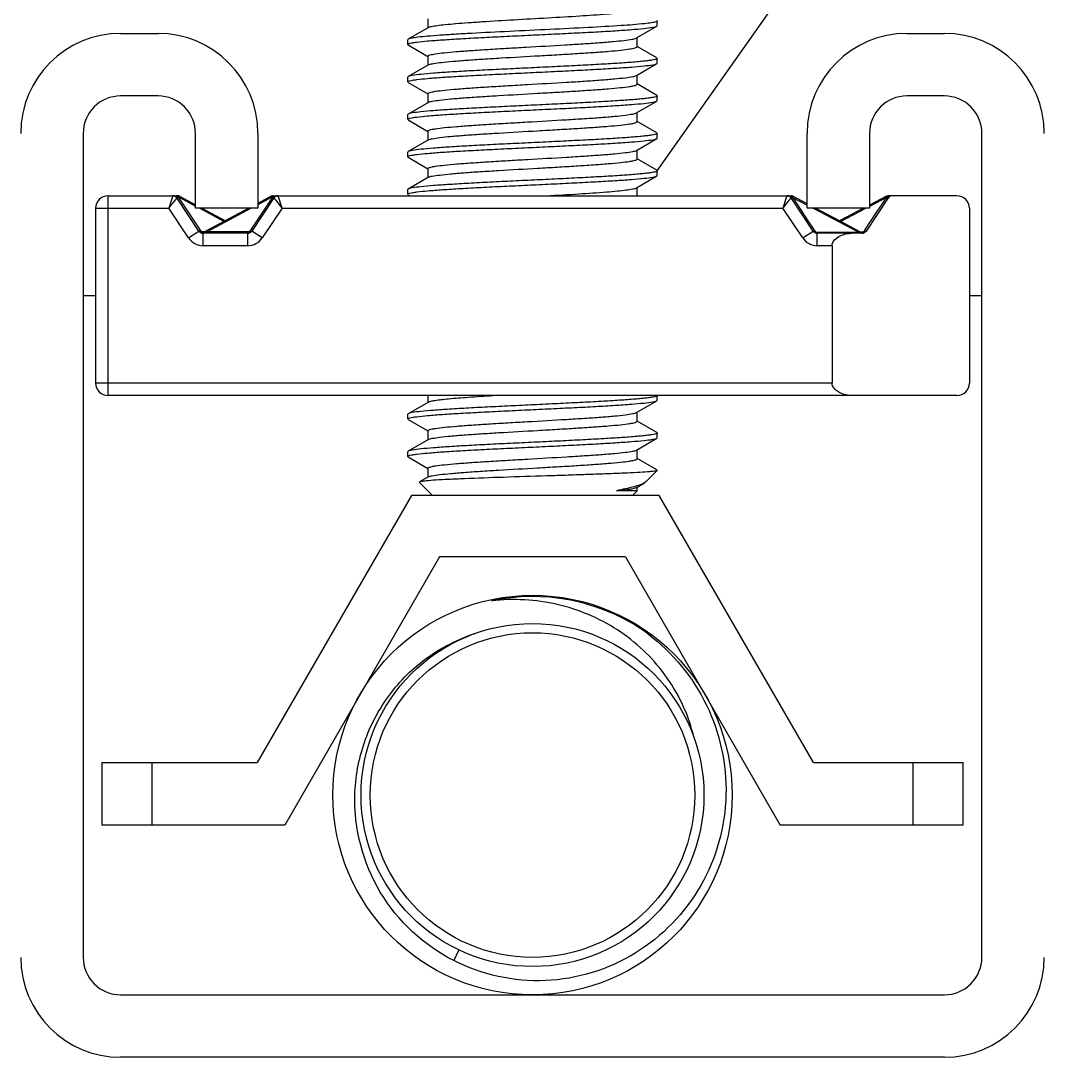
# Model space of a CAD drawing. Extents: x 1031190 to 1725648, y 733081 to 1571294.
# Drawn here: x 1164511.5 to 1164987.7, y 1251752.4 to 1252234.6 of the extents above; entities that cross this region are included whole.
import ezdxf

# ---------------------------------------------------------------- set-up
doc = ezdxf.new("R2010")
doc.units = 0
doc.header["$LTSCALE"] = 1000
doc.header["$MEASUREMENT"] = 0
doc.styles.get("Standard").update_dxf_attribs({"font": 'gbenor.shx', "bigfont": 'gbcbig.shx'})
doc.dimstyles.get("Standard").update_dxf_attribs({"dimtxt": 0.18, "dimasz": 0.18, "dimexe": 0.18, "dimexo": 0.0625, "dimgap": 0.09, "dimtad": 0, "dimtih": 1, "dimtoh": 1, "dimdec": 4, "dimzin": 0, "dimdsep": 46, "dimtxsty": 'Standard', "dimcen": 0.09, "dimadec": 0, "dimazin": 0, "dimtfac": 1, "dimtdec": 4, "dimtofl": 0, "dimtmove": 0, "dimatfit": 3, "dimfxl": 0, "dimtolj": 1, "dimtzin": 0, "dimarcsym": 0})

msp = doc.modelspace()

# ---------------------------------------------------------------- linework, layer by layer
at = {"linetype": 'Continuous'}
for p, q in [((1164700.93, 1252235.53), (1164700.93, 1252231.31)), ((1164807.48, 1252234.68), (1164807.68, 1252234.46)), ((1164807.68, 1252232.27), (1164807.68, 1252234.46)), ((1164807.68, 1252232.27), (1164807.68, 1252234.46)), ((1164701.17, 1252231.45), (1164691.72, 1252225.97)), ((1164798.04, 1252226.55), (1164807.49, 1252232.05)), ((1164807.49, 1252232.05), (1164807.68, 1252232.27)), ((1164557.94, 1252228.65), (1164575.36, 1252228.65)), ((1164691.72, 1252225.97), (1164691.52, 1252225.74)), ((1164691.52, 1252223.56), (1164691.52, 1252225.74)), ((1164797.91, 1252226.48), (1164798.04, 1252226.55)), ((1164798.27, 1252222.46), (1164798.27, 1252226.68)), ((1164923.84, 1252228.65), (1164941.27, 1252228.65)), ((1164691.72, 1252223.33), (1164691.52, 1252223.56)), ((1164691.72, 1252223.33), (1164700.93, 1252217.97)), ((1164807.48, 1252217.26), (1164798.27, 1252222.6)), ((1164700.93, 1252218.11), (1164700.93, 1252213.89)), ((1164807.48, 1252217.26), (1164807.68, 1252217.03)), ((1164807.68, 1252214.85), (1164807.68, 1252217.03)), ((1164807.68, 1252214.85), (1164807.68, 1252217.03)), ((1164807.68, 1252217.03), (1164807.68, 1252217)), ((1164701.17, 1252214.03), (1164691.72, 1252208.55)), ((1164701.17, 1252214.03), (1164701.41, 1252214.14)), ((1164798.04, 1252209.12), (1164807.49, 1252214.62)), ((1164807.49, 1252214.62), (1164807.68, 1252214.85)), ((1164691.72, 1252208.55), (1164691.52, 1252208.32)), ((1164691.52, 1252206.14), (1164691.52, 1252208.32)), ((1164691.52, 1252206.14), (1164691.52, 1252208.32)), ((1164691.72, 1252205.91), (1164691.52, 1252206.14)), ((1164691.72, 1252205.91), (1164700.93, 1252200.55)), ((1164798.27, 1252205.04), (1164798.27, 1252209.26)), ((1164700.93, 1252200.68), (1164700.93, 1252196.46)), ((1164807.48, 1252199.84), (1164798.27, 1252205.18)), ((1164575.36, 1252199.61), (1164557.94, 1252199.61)), ((1164701.17, 1252196.6), (1164691.72, 1252191.12)), ((1164798.04, 1252191.7), (1164807.49, 1252197.2)), ((1164807.48, 1252199.84), (1164807.68, 1252199.61)), ((1164807.49, 1252197.2), (1164807.68, 1252197.43)), ((1164807.68, 1252197.43), (1164807.68, 1252199.61)), ((1164807.68, 1252197.43), (1164807.68, 1252199.61)), ((1164807.68, 1252199.61), (1164807.68, 1252199.58)), ((1164941.27, 1252199.61), (1164923.84, 1252199.61)), ((1164691.72, 1252191.12), (1164691.52, 1252190.9)), ((1164691.52, 1252188.71), (1164691.52, 1252190.9)), ((1164691.52, 1252188.71), (1164691.52, 1252190.9)), ((1164798.27, 1252187.62), (1164798.27, 1252191.84)), ((1164691.72, 1252188.49), (1164691.52, 1252188.71)), ((1164691.72, 1252188.49), (1164700.93, 1252183.12)), ((1164807.48, 1252182.41), (1164798.27, 1252187.75)), ((1164540.51, 1252182.18), (1164540.51, 1251798.86)), ((1164592.79, 1252147.34), (1164592.79, 1252182.18)), ((1164621.83, 1252182.18), (1164621.83, 1252147.34)), ((1164700.93, 1252183.26), (1164700.93, 1252179.04)), ((1164807.48, 1252182.41), (1164807.68, 1252182.18)), ((1164807.68, 1252180), (1164807.68, 1252182.18)), ((1164807.68, 1252180), (1164807.68, 1252182.18)), ((1164807.68, 1252182.18), (1164807.68, 1252182.15)), ((1164877.38, 1252147.34), (1164877.38, 1252182.18)), ((1164906.42, 1252182.18), (1164906.42, 1252147.34)), ((1164958.69, 1251798.86), (1164958.69, 1252182.18)), ((1164701.17, 1252179.18), (1164691.72, 1252173.7)), ((1164798.04, 1252174.28), (1164807.49, 1252179.77)), ((1164807.49, 1252179.77), (1164807.68, 1252180)), ((1164691.72, 1252173.7), (1164691.52, 1252173.47)), ((1164691.52, 1252171.29), (1164691.52, 1252173.47)), ((1164691.52, 1252171.29), (1164691.52, 1252173.47)), ((1164798.27, 1252170.19), (1164798.27, 1252174.41)), ((1164691.72, 1252171.06), (1164691.52, 1252171.29)), ((1164691.72, 1252171.06), (1164700.93, 1252165.7)), ((1164807.48, 1252164.99), (1164798.27, 1252170.33)), ((1164700.93, 1252165.84), (1164700.93, 1252161.62)), ((1164798.04, 1252156.85), (1164807.49, 1252162.35)), ((1164807.48, 1252164.99), (1164807.68, 1252164.76)), ((1164807.49, 1252162.35), (1164807.68, 1252162.58)), ((1164807.68, 1252162.58), (1164807.68, 1252164.76)), ((1164807.68, 1252162.58), (1164807.68, 1252164.76)), ((1164807.68, 1252164.76), (1164807.68, 1252164.73)), ((1164701.17, 1252161.75), (1164691.72, 1252156.28)), ((1164552.13, 1252060.22), (1164552.13, 1252153.14)), ((1164552.13, 1252153.14), (1164582.25, 1252153.14)), ((1164582.25, 1252153.14), (1164580.38, 1252147.34)), ((1164582.28, 1252153.14), (1164584.55, 1252153.14)), ((1164583.02, 1252153.14), (1164582.37, 1252153.14)), ((1164584.14, 1252153.14), (1164584.02, 1252153.14)), ((1164584.72, 1252152.49), (1164595.29, 1252136.63)), ((1164584.72, 1252152.49), (1164585.13, 1252152.49)), ((1164585, 1252152.78), (1164585.11, 1252152.54)), ((1164585.13, 1252152.49), (1164585.37, 1252152.94)), ((1164585.13, 1252152.49), (1164592.79, 1252148.38)), ((1164585.37, 1252152.94), (1164592.79, 1252148.96)), ((1164618.16, 1252136.63), (1164628.73, 1252152.49)), ((1164628.08, 1252152.94), (1164621.83, 1252149.58)), ((1164628.32, 1252152.49), (1164621.83, 1252149)), ((1164628.08, 1252152.94), (1164628.32, 1252152.49)), ((1164628.32, 1252152.49), (1164628.73, 1252152.49)), ((1164628.45, 1252152.78), (1164628.34, 1252152.54)), ((1164628.9, 1252153.14), (1164631.17, 1252153.14)), ((1164631.16, 1252153.14), (1164630.55, 1252153.14)), ((1164631.2, 1252153.14), (1164869.86, 1252153.14)), ((1164633.07, 1252147.34), (1164631.2, 1252153.14)), ((1164691.72, 1252156.28), (1164691.52, 1252156.05)), ((1164691.52, 1252153.87), (1164691.52, 1252156.05)), ((1164691.52, 1252153.87), (1164691.52, 1252156.05)), ((1164691.72, 1252153.64), (1164691.52, 1252153.87)), ((1164691.72, 1252153.64), (1164692.57, 1252153.14)), ((1164797.83, 1252156.75), (1164798.04, 1252156.85)), ((1164798.27, 1252153.14), (1164798.27, 1252156.99)), ((1164868, 1252153.14), (1164866.14, 1252147.34)), ((1164869.78, 1252152.35), (1164869.7, 1252152.4)), ((1164869.86, 1252152.34), (1164869.78, 1252152.35)), ((1164870.21, 1252152.26), (1164870.55, 1252152.39)), ((1164870.41, 1252152.47), (1164870.69, 1252152.95)), ((1164870.43, 1252152.48), (1164870.49, 1252152.44)), ((1164870.49, 1252152.44), (1164870.55, 1252152.39)), ((1164870.55, 1252152.39), (1164877.38, 1252148.8)), ((1164877.38, 1252149.4), (1164870.68, 1252152.94)), ((1164914.31, 1252152.94), (1164906.42, 1252148.77)), ((1164914.37, 1252152.35), (1164906.42, 1252148.16)), ((1164914.37, 1252152.35), (1164914.55, 1252152.49)), ((1164914.72, 1252152.23), (1164914.37, 1252152.35)), ((1164914.67, 1252152.78), (1164914.57, 1252152.57)), ((1164916.78, 1252153.14), (1164915.12, 1252153.14)), ((1164916.35, 1252153.14), (1164915.16, 1252153.14)), ((1164915.33, 1252152.73), (1164915.96, 1252152.94)), ((1164947.07, 1252153.14), (1164916.95, 1252153.14)), ((1164594.42, 1252136.75), (1164584.18, 1252152.11)), ((1164629.27, 1252152.11), (1164619.03, 1252136.75)), ((1164880.17, 1252136.75), (1164869.94, 1252152.11)), ((1164870.83, 1252152.01), (1164877.73, 1252141.56)), ((1164915.02, 1252152.11), (1164904.78, 1252136.75)), ((1164907.23, 1252141.62), (1164914.13, 1252152.02)), ((1164546.32, 1252147.34), (1164546.32, 1252066.02)), ((1164546.32, 1252147.34), (1164580.38, 1252147.34)), ((1164589.59, 1252133.53), (1164580.38, 1252147.34)), ((1164621.83, 1252147.34), (1164592.79, 1252147.34)), ((1164594.74, 1252147.34), (1164606.18, 1252141.2)), ((1164595.82, 1252147.34), (1164606.72, 1252141.49)), ((1164617.63, 1252147.34), (1164596.73, 1252136.14)), ((1164618.71, 1252147.34), (1164598.26, 1252136.38)), ((1164633.07, 1252147.34), (1164623.86, 1252133.53)), ((1164633.07, 1252147.34), (1164866.14, 1252147.34)), ((1164875.34, 1252133.53), (1164866.14, 1252147.34)), ((1164906.42, 1252147.34), (1164877.38, 1252147.34)), ((1164880.18, 1252147.33), (1164901.13, 1252136.33)), ((1164892.48, 1252141.42), (1164881.29, 1252147.34)), ((1164903.69, 1252147.34), (1164892.48, 1252141.42)), ((1164904.79, 1252147.31), (1164893.04, 1252141.12)), ((1164952.88, 1252147.34), (1164952.88, 1252066.02)), ((1164877.73, 1252141.56), (1164880.68, 1252137.08)), ((1164902.48, 1252136.13), (1164892.48, 1252141.42)), ((1164904.24, 1252137.11), (1164907.23, 1252141.62)), ((1164589.59, 1252133.53), (1164594.42, 1252136.75)), ((1164597.17, 1252136.38), (1164595.77, 1252136.38)), ((1164596.35, 1252129.91), (1164596.35, 1252135.72)), ((1164617.1, 1252135.72), (1164596.35, 1252135.72)), ((1164597.27, 1252136.14), (1164597.08, 1252136.1)), ((1164597.71, 1252136.25), (1164597.27, 1252136.14)), ((1164598.26, 1252136.38), (1164597.71, 1252136.25)), ((1164617.68, 1252136.38), (1164598.26, 1252136.38)), ((1164617.1, 1252129.91), (1164617.1, 1252135.72)), ((1164623.86, 1252133.53), (1164619.03, 1252136.75)), ((1164875.34, 1252133.53), (1164880.17, 1252136.75)), ((1164880.68, 1252137.08), (1164881.05, 1252136.53)), ((1164881.53, 1252136.27), (1164901.13, 1252136.33)), ((1164882.11, 1252129.91), (1164882.11, 1252135.72)), ((1164902.85, 1252135.72), (1164882.11, 1252135.72)), ((1164901.13, 1252136.33), (1164901.67, 1252136.2)), ((1164901.67, 1252136.2), (1164901.83, 1252136.16)), ((1164901.83, 1252136.16), (1164902.13, 1252136.09)), ((1164902.09, 1252136.34), (1164903.42, 1252136.34)), ((1164902.3, 1252135.93), (1164902.13, 1252136.09)), ((1164903.26, 1252136), (1164903.42, 1252136.34)), ((1164903.9, 1252136.6), (1164904.11, 1252136.91)), ((1164904.29, 1252136.55), (1164903.9, 1252136.6)), ((1164904.11, 1252136.91), (1164904.24, 1252137.11)), ((1164617.1, 1252129.91), (1164596.35, 1252129.91)), ((1164888.99, 1252129.91), (1164882.11, 1252129.91)), ((1164888.99, 1252129.91), (1164888.99, 1252066.02)), ((1164540.51, 1252106.68), (1164546.32, 1252106.68)), ((1164952.88, 1252106.68), (1164958.69, 1252106.68)), ((1164888.99, 1252066.02), (1164546.32, 1252066.02)), ((1164947.07, 1252060.22), (1164552.13, 1252060.22)), ((1164701.17, 1252057.21), (1164691.72, 1252051.73)), ((1164700.93, 1252060.22), (1164700.93, 1252057.07)), ((1164798.04, 1252052.31), (1164807.49, 1252057.81)), ((1164807.49, 1252057.81), (1164807.68, 1252058.03)), ((1164807.68, 1252058.03), (1164807.68, 1252060.22)), ((1164807.68, 1252058.03), (1164807.68, 1252060.22)), ((1164691.72, 1252051.73), (1164691.52, 1252051.5)), ((1164691.52, 1252049.32), (1164691.52, 1252051.5)), ((1164691.52, 1252049.32), (1164691.52, 1252051.5)), ((1164798.27, 1252048.22), (1164798.27, 1252052.44)), ((1164691.72, 1252049.09), (1164691.52, 1252049.32)), ((1164691.72, 1252049.09), (1164700.93, 1252043.73)), ((1164807.48, 1252043.02), (1164798.27, 1252048.36)), ((1164700.93, 1252043.87), (1164700.93, 1252039.65)), ((1164807.68, 1252040.61), (1164807.68, 1252042.79)), ((1164807.68, 1252040.61), (1164807.68, 1252042.79)), ((1164807.68, 1252042.79), (1164807.68, 1252042.76)), ((1164701.17, 1252039.79), (1164691.72, 1252034.31)), ((1164798.04, 1252034.88), (1164807.49, 1252040.38)), ((1164807.49, 1252040.38), (1164807.68, 1252040.61)), ((1164691.72, 1252034.31), (1164691.52, 1252034.08)), ((1164691.52, 1252031.9), (1164691.52, 1252034.08)), ((1164691.52, 1252031.9), (1164691.52, 1252034.08)), ((1164691.72, 1252031.67), (1164691.52, 1252031.9)), ((1164798.27, 1252030.8), (1164798.27, 1252035.02)), ((1164691.72, 1252031.67), (1164700.93, 1252026.31)), ((1164807.48, 1252025.6), (1164798.27, 1252030.94)), ((1164700.93, 1252022.22), (1164697.1, 1252020)), ((1164700.93, 1252026.44), (1164700.93, 1252022.22)), ((1164701.17, 1252022.36), (1164700.93, 1252022.22)), ((1164802.49, 1252020.18), (1164807.68, 1252025.37)), ((1164807.48, 1252025.6), (1164807.68, 1252025.37)), ((1164807.68, 1252025.37), (1164807.64, 1252025.33)), ((1164697.1, 1252020), (1164697.04, 1252019.84)), ((1164703.14, 1252013.75), (1164697.04, 1252019.84)), ((1164798.04, 1252017.46), (1164798.27, 1252017.6)), ((1164798.27, 1252017.6), (1164801.67, 1252019.58)), ((1164798.27, 1252015.96), (1164798.27, 1252017.6)), ((1164802.49, 1252020.18), (1164801.67, 1252019.58)), ((1164693.3, 1252013.75), (1164621.54, 1251889.46)), ((1164808.59, 1252013.75), (1164693.3, 1252013.75)), ((1164798.27, 1252015.96), (1164788.65, 1252015.96)), ((1164796.07, 1252013.75), (1164798.27, 1252015.96)), ((1164880.34, 1251889.46), (1164808.59, 1252013.75)), ((1164706.34, 1251985.19), (1164634.31, 1251860.42)), ((1164792.86, 1251985.19), (1164706.34, 1251985.19)), ((1164792.86, 1251985.19), (1164864.9, 1251860.42)), ((1164803.24, 1251949.41), (1164803.42, 1251949.27)), ((1164803.42, 1251949.27), (1164803.53, 1251949.19)), ((1164804.61, 1251948.53), (1164804.75, 1251948.43)), ((1164549.23, 1251889.46), (1164549.23, 1251860.42)), ((1164549.23, 1251889.46), (1164621.54, 1251889.46)), ((1164572.46, 1251889.46), (1164572.46, 1251860.42)), ((1164880.34, 1251889.46), (1164949.98, 1251889.46)), ((1164926.75, 1251860.42), (1164926.75, 1251889.46)), ((1164949.98, 1251860.42), (1164949.98, 1251889.46)), ((1164634.31, 1251860.42), (1164549.23, 1251860.42)), ((1164949.98, 1251860.42), (1164864.9, 1251860.42)), ((1164715.33, 1251802.32), (1164712.96, 1251797.33)), ((1164557.94, 1251781.43), (1164642.3, 1251781.43)), ((1164642.3, 1251781.43), (1164941.27, 1251781.43)), ((1164659.06, 1251752.39), (1164557.94, 1251752.39)), ((1164941.27, 1251752.39), (1164659.06, 1251752.39))]:
    msp.add_line(p, q, dxfattribs=at)
for radius in [92.93, 79.77, 75.5]:
    msp.add_circle((1164749.6, 1251874.36), radius, dxfattribs=at)
for centre, radius, start, end in [((1164557.94, 1252182.18), 46.46, 90, 180), ((1164575.36, 1252182.18), 46.46, 0, 90), ((1164923.84, 1252182.18), 46.46, 90, 180), ((1164941.27, 1252182.18), 46.46, 0, 90), ((1164557.94, 1252182.18), 17.42, 90, 180), ((1164575.36, 1252182.18), 17.42, 0, 90), ((1164923.84, 1252182.18), 17.42, 90, 180), ((1164941.27, 1252182.18), 17.42, 0, 90), ((1164552.13, 1252147.34), 5.81, 90, 180), ((1164582.25, 1252150.82), 2.32, 33.6901, 90), ((1164584.55, 1252151.4), 1.74, 61.8161, 90), ((1164583.86, 1252152.15), 1.3, 28.7138, 31.9), ((1164583.05, 1252151.78), 2.2, 18.7744, 20.2094), ((1164628.9, 1252151.4), 1.74, 90, 118.1839), ((1164630.4, 1252151.78), 2.2, 159.7941, 161.2334), ((1164629.59, 1252152.15), 1.3, 148.1081, 151.2843), ((1164631.2, 1252150.82), 2.32, 90, 146.3099), ((1164868.01, 1252147.85), 5.29, 80.5318, 90.0397), ((1164868, 1252150.82), 2.32, 33.6901, 90), ((1164868.29, 1252148.98), 4.13, 67.0808, 71.6139), ((1164868.46, 1252149.39), 3.69, 62.2609, 67.0902), ((1164868.58, 1252149.62), 3.42, 61.176, 62.2111), ((1164869.09, 1252152.13), 1.36, 32.6852, 34.7374), ((1164868.67, 1252149.77), 3.24, 57.7436, 61.1962), ((1164868.95, 1252152.03), 1.54, 29.1761, 32.7458), ((1164869.09, 1252152.11), 1.37, 24.8124, 29.1852), ((1164869.24, 1252152.18), 1.21, 19.6457, 24.8196), ((1164869.37, 1252152.23), 1.07, 13.0088, 19.662), ((1164867.45, 1252149.79), 4.05, 33.3657, 39.9733), ((1164917.53, 1252149.76), 4.09, 140.7761, 146.4499), ((1164935.14, 1252084.68), 70.87, 106.6154, 106.8895), ((1164915.69, 1252152.17), 1.18, 160.2304, 163.9636), ((1164907.19, 1252178.33), 26.86, 286.6266, 287.6315), ((1164916.95, 1252150.82), 2.32, 90, 146.3099), ((1164947.07, 1252147.34), 5.81, 0, 90), ((1164596.35, 1252138.04), 8.13, 213.6901, 270), ((1164596.35, 1252138.04), 2.32, 213.6901, 270), ((1164595.9, 1252137.67), 1.74, 219.7533, 298.1839), ((1164617.1, 1252138.04), 2.32, 270, 326.3099), ((1164617.1, 1252138.04), 8.13, 270, 326.3099), ((1164617.54, 1252137.67), 1.74, 274.2749, 313.9112), ((1164882.11, 1252138.04), 8.13, 213.6901, 270), ((1164882.11, 1252138.04), 2.32, 213.6901, 270), ((1164881.66, 1252137.67), 1.74, 242.3724, 264.9828), ((1164902.29, 1252136.79), 0.719, 256.9317, 262.7384), ((1164903.3, 1252137.67), 1.74, 242.1358, 297.4642), ((1164902.85, 1252138.04), 2.32, 270, 326.3099), ((1164902.38, 1252136.57), 1.05, 323.4647, 326.9897), ((1164552.13, 1252066.02), 5.81, 180, 270), ((1164947.07, 1252066.02), 5.81, 270, 0), ((1164749.6, 1251874.36), 92.35, 56.9142, 101.9142), ((1164749.52, 1251874.73), 91.97, 100.9605, 101.914), ((1164740.91, 1251873.7), 91.61, 95.2242, 96.5024), ((1164749.57, 1251874.48), 92.22, 99.6229, 100.9604), ((1164749.62, 1251874.18), 92.53, 96.4409, 99.6221), ((1164747.87, 1251875.98), 91.96, 54.7563, 55.46), ((1164749.81, 1251874.68), 91.97, 56.1178, 56.914), ((1164747.76, 1251875.82), 92.16, 52.9894, 54.7559), ((1164749.71, 1251874.53), 92.14, 55.3635, 56.1178), ((1164749.58, 1251874.34), 92.38, 53.431, 55.363), ((1164557.94, 1251798.86), 46.46, 180, 270), ((1164557.94, 1251798.86), 17.42, 180, 270), ((1164941.27, 1251798.86), 46.46, 270, 0), ((1164941.27, 1251798.86), 17.42, 270, 0)]:
    msp.add_arc(centre, radius, start, end, dxfattribs=at)
for points, knots in [([(1164701.17, 1252231.45), (1164701.59, 1252231.7), (1164702.97, 1252231.99), (1164705.57, 1252232.43), (1164709.34, 1252232.84), (1164714.15, 1252233.28), (1164719.89, 1252233.72), (1164728.93, 1252234.33), (1164741.28, 1252235.06), (1164756.41, 1252235.92), (1164770.85, 1252236.76), (1164783.07, 1252237.6), (1164790.32, 1252238.24), (1164793.33, 1252238.63)], [0, 0, 0, 0, 0.015918, 0.044768, 0.086031, 0.138698, 0.201427, 0.272595, 0.432694, 0.602452, 0.764307, 0.901529, 1, 1, 1, 1]), ([(1164807.68, 1252234.46), (1164807.68, 1252234.42), (1164807.54, 1252234.16), (1164807.24, 1252234.11), (1164807.02, 1252234.04)], [0, 0, 0, 0, 0.139134, 1, 1, 1, 1]), ([(1164691.52, 1252223.56), (1164691.52, 1252223.69), (1164691.96, 1252223.94), (1164692.72, 1252224.13), (1164694.07, 1252224.4), (1164696.79, 1252224.78), (1164701.41, 1252225.23), (1164708.2, 1252225.73), (1164716.51, 1252226.25), (1164726.02, 1252226.77), (1164736.39, 1252227.29), (1164747.24, 1252227.81), (1164758.18, 1252228.33), (1164768.81, 1252228.85), (1164778.73, 1252229.36), (1164787.6, 1252229.88), (1164795.08, 1252230.39), (1164800.9, 1252230.9), (1164804.63, 1252231.32), (1164806.6, 1252231.72), (1164807.26, 1252231.92), (1164807.49, 1252232.05)], [0, 0, 0, 0, 0.00322, 0.0104, 0.02191, 0.037724, 0.081755, 0.140991, 0.213309, 0.296091, 0.386332, 0.480756, 0.575929, 0.668382, 0.75476, 0.831926, 0.89708, 0.947873, 0.982513, 0.993416, 1, 1, 1, 1]), ([(1164801.78, 1252233.2), (1164798.16, 1252232.8), (1164789.45, 1252232.16), (1164774.74, 1252231.32), (1164757.4, 1252230.47), (1164739.23, 1252229.61), (1164724.45, 1252228.87), (1164713.65, 1252228.26), (1164706.84, 1252227.82), (1164701.16, 1252227.38), (1164696.74, 1252226.97), (1164693.76, 1252226.51), (1164692.18, 1252226.24), (1164691.72, 1252225.97)], [0, 0, 0, 0, 0.099084, 0.237374, 0.400417, 0.571145, 0.731654, 0.802733, 0.865141, 0.917241, 0.957682, 0.985448, 1, 1, 1, 1]), ([(1164807.02, 1252234.04), (1164806.37, 1252233.83), (1164804.62, 1252233.53), (1164802.87, 1252233.31), (1164801.78, 1252233.2)], [0, 0, 0, 0, 0.381874, 1, 1, 1, 1]), ([(1164700.93, 1252218.11), (1164700.93, 1252218.22), (1164701.26, 1252218.47), (1164702.37, 1252218.82), (1164704.9, 1252219.28), (1164708.99, 1252219.75), (1164714.57, 1252220.25), (1164721.37, 1252220.76), (1164729.18, 1252221.27), (1164737.71, 1252221.78), (1164749.65, 1252222.47), (1164761.51, 1252223.14), (1164772.88, 1252223.84), (1164780.36, 1252224.35), (1164786.75, 1252224.86), (1164791.84, 1252225.34), (1164795.4, 1252225.85), (1164797.3, 1252226.19), (1164797.91, 1252226.48)], [0, 0, 0, 0, 0.003482, 0.010642, 0.037446, 0.080513, 0.138446, 0.209238, 0.290402, 0.379073, 0.472115, 0.658103, 0.744468, 0.822278, 0.888788, 0.94167, 0.979112, 1, 1, 1, 1]), ([(1164701.41, 1252214.14), (1164702.08, 1252214.42), (1164704.05, 1252214.77), (1164707.73, 1252215.27), (1164712.9, 1252215.75), (1164719.34, 1252216.26), (1164726.85, 1252216.77), (1164738.19, 1252217.46), (1164750, 1252218.13), (1164761.86, 1252218.81), (1164770.32, 1252219.32), (1164778.06, 1252219.83), (1164784.79, 1252220.33), (1164790.3, 1252220.84), (1164794.35, 1252221.3), (1164796.85, 1252221.76), (1164797.94, 1252222.1), (1164798.27, 1252222.35), (1164798.27, 1252222.46)], [0, 0, 0, 0, 0.022346, 0.06101, 0.114819, 0.181948, 0.260071, 0.346467, 0.531818, 0.624293, 0.712309, 0.792791, 0.862932, 0.920298, 0.962926, 0.989453, 0.996544, 1, 1, 1, 1]), ([(1164807.68, 1252217), (1164807.65, 1252216.87), (1164807.18, 1252216.65), (1164806.37, 1252216.42), (1164804.97, 1252216.17), (1164803.12, 1252215.92), (1164800.77, 1252215.66), (1164796.74, 1252215.29), (1164790.68, 1252214.84), (1164782.35, 1252214.33), (1164772.84, 1252213.81), (1164762.48, 1252213.29), (1164751.66, 1252212.77), (1164740.76, 1252212.25), (1164730.18, 1252211.74), (1164720.31, 1252211.22), (1164711.5, 1252210.7), (1164704.06, 1252210.2), (1164698.27, 1252209.69), (1164694.57, 1252209.27), (1164692.6, 1252208.87), (1164691.94, 1252208.68), (1164691.72, 1252208.55)], [0, 0, 0, 0, 0.003586, 0.011204, 0.023126, 0.039313, 0.059647, 0.083957, 0.143613, 0.216161, 0.298989, 0.389113, 0.483287, 0.578107, 0.670147, 0.756086, 0.832829, 0.897612, 0.948117, 0.982576, 0.993432, 1, 1, 1, 1]), ([(1164691.52, 1252206.14), (1164691.52, 1252206.26), (1164691.96, 1252206.51), (1164692.72, 1252206.71), (1164694.07, 1252206.98), (1164696.79, 1252207.35), (1164701.41, 1252207.8), (1164708.2, 1252208.31), (1164716.51, 1252208.82), (1164726.02, 1252209.34), (1164736.39, 1252209.86), (1164747.24, 1252210.38), (1164758.18, 1252210.9), (1164768.81, 1252211.42), (1164778.73, 1252211.94), (1164787.6, 1252212.46), (1164795.08, 1252212.97), (1164800.9, 1252213.48), (1164804.63, 1252213.9), (1164806.6, 1252214.3), (1164807.26, 1252214.49), (1164807.49, 1252214.62)], [0, 0, 0, 0, 0.00322, 0.0104, 0.02191, 0.037724, 0.081754, 0.14099, 0.21331, 0.296094, 0.386335, 0.48076, 0.575932, 0.668386, 0.754762, 0.831926, 0.897079, 0.947872, 0.982513, 0.993416, 1, 1, 1, 1]), ([(1164700.93, 1252200.68), (1164700.93, 1252200.8), (1164701.27, 1252201.05), (1164701.92, 1252201.25), (1164703.04, 1252201.52), (1164705.3, 1252201.89), (1164709.13, 1252202.34), (1164714.77, 1252202.84), (1164721.67, 1252203.36), (1164729.58, 1252203.87), (1164738.21, 1252204.39), (1164750.24, 1252205.08), (1164762.17, 1252205.75), (1164773.57, 1252206.46), (1164781.02, 1252206.97), (1164787.33, 1252207.49), (1164792.31, 1252207.96), (1164795.7, 1252208.49), (1164797.51, 1252208.81), (1164798.04, 1252209.12)], [0, 0, 0, 0, 0.003515, 0.010772, 0.02225, 0.037963, 0.081623, 0.14032, 0.21199, 0.294071, 0.383622, 0.477423, 0.664258, 0.750574, 0.827954, 0.893625, 0.945254, 0.981055, 1, 1, 1, 1]), ([(1164701.17, 1252196.6), (1164701.7, 1252196.91), (1164703.5, 1252197.23), (1164706.9, 1252197.76), (1164711.88, 1252198.24), (1164718.19, 1252198.76), (1164725.65, 1252199.27), (1164737.04, 1252199.97), (1164748.97, 1252200.65), (1164761, 1252201.34), (1164769.63, 1252201.85), (1164777.53, 1252202.37), (1164784.43, 1252202.88), (1164790.07, 1252203.38), (1164793.9, 1252203.83), (1164796.17, 1252204.2), (1164797.28, 1252204.47), (1164797.93, 1252204.67), (1164798.27, 1252204.93), (1164798.27, 1252205.04)], [0, 0, 0, 0, 0.018976, 0.054803, 0.106452, 0.172137, 0.249523, 0.33584, 0.522662, 0.616452, 0.705988, 0.788055, 0.85971, 0.918396, 0.962046, 0.977753, 0.989231, 0.996484, 1, 1, 1, 1]), ([(1164691.52, 1252188.71), (1164691.52, 1252188.84), (1164691.96, 1252189.09), (1164692.72, 1252189.29), (1164694.07, 1252189.56), (1164696.79, 1252189.93), (1164701.41, 1252190.38), (1164708.2, 1252190.89), (1164716.51, 1252191.4), (1164726.02, 1252191.92), (1164736.39, 1252192.44), (1164747.24, 1252192.96), (1164758.18, 1252193.48), (1164768.81, 1252194), (1164778.73, 1252194.52), (1164787.6, 1252195.03), (1164795.08, 1252195.54), (1164800.9, 1252196.05), (1164804.63, 1252196.48), (1164806.6, 1252196.88), (1164807.26, 1252197.07), (1164807.49, 1252197.2)], [0, 0, 0, 0, 0.00322, 0.0104, 0.02191, 0.037725, 0.081755, 0.140991, 0.213311, 0.296097, 0.386338, 0.48076, 0.575931, 0.668384, 0.754761, 0.831924, 0.897077, 0.94787, 0.982513, 0.993416, 1, 1, 1, 1]), ([(1164807.68, 1252199.58), (1164807.65, 1252199.44), (1164807.18, 1252199.22), (1164806.37, 1252199), (1164804.97, 1252198.75), (1164803.12, 1252198.49), (1164800.77, 1252198.23), (1164796.74, 1252197.86), (1164790.68, 1252197.42), (1164782.35, 1252196.9), (1164772.84, 1252196.39), (1164762.48, 1252195.87), (1164751.66, 1252195.35), (1164740.76, 1252194.83), (1164730.19, 1252194.31), (1164720.31, 1252193.8), (1164711.5, 1252193.28), (1164704.06, 1252192.78), (1164698.27, 1252192.27), (1164694.57, 1252191.84), (1164692.6, 1252191.44), (1164691.94, 1252191.25), (1164691.72, 1252191.12)], [0, 0, 0, 0, 0.003585, 0.011201, 0.023122, 0.039308, 0.059642, 0.083951, 0.143606, 0.216151, 0.298977, 0.389102, 0.483275, 0.578097, 0.670138, 0.75608, 0.832826, 0.897611, 0.948117, 0.982576, 0.993432, 1, 1, 1, 1]), ([(1164700.93, 1252183.26), (1164700.93, 1252183.37), (1164701.27, 1252183.63), (1164701.92, 1252183.83), (1164703.04, 1252184.1), (1164705.3, 1252184.47), (1164709.13, 1252184.92), (1164714.77, 1252185.42), (1164721.67, 1252185.93), (1164729.58, 1252186.45), (1164738.21, 1252186.96), (1164750.24, 1252187.65), (1164762.17, 1252188.33), (1164773.57, 1252189.04), (1164781.02, 1252189.55), (1164787.33, 1252190.06), (1164792.31, 1252190.54), (1164795.7, 1252191.07), (1164797.51, 1252191.39), (1164798.04, 1252191.7)], [0, 0, 0, 0, 0.003516, 0.010771, 0.022251, 0.037963, 0.081622, 0.14032, 0.21199, 0.294071, 0.383622, 0.477423, 0.664258, 0.750575, 0.827954, 0.893625, 0.945255, 0.981055, 1, 1, 1, 1]), ([(1164701.17, 1252179.18), (1164701.7, 1252179.49), (1164703.5, 1252179.81), (1164706.9, 1252180.34), (1164711.88, 1252180.81), (1164718.19, 1252181.33), (1164725.65, 1252181.84), (1164737.04, 1252182.55), (1164748.97, 1252183.22), (1164761, 1252183.91), (1164769.63, 1252184.43), (1164777.53, 1252184.94), (1164784.43, 1252185.46), (1164790.07, 1252185.96), (1164793.9, 1252186.41), (1164796.17, 1252186.78), (1164797.28, 1252187.05), (1164797.93, 1252187.25), (1164798.27, 1252187.5), (1164798.27, 1252187.62)], [0, 0, 0, 0, 0.018976, 0.054802, 0.106452, 0.172137, 0.249523, 0.33584, 0.522661, 0.616451, 0.705987, 0.788054, 0.85971, 0.918396, 0.962045, 0.977753, 0.989231, 0.996484, 1, 1, 1, 1]), ([(1164807.68, 1252182.15), (1164807.65, 1252182.02), (1164807.18, 1252181.8), (1164806.37, 1252181.58), (1164804.97, 1252181.32), (1164803.12, 1252181.07), (1164800.77, 1252180.81), (1164796.74, 1252180.44), (1164790.68, 1252179.99), (1164782.35, 1252179.48), (1164772.84, 1252178.96), (1164762.48, 1252178.44), (1164751.66, 1252177.93), (1164740.76, 1252177.41), (1164730.19, 1252176.89), (1164720.31, 1252176.37), (1164711.5, 1252175.86), (1164704.06, 1252175.35), (1164698.27, 1252174.84), (1164694.57, 1252174.42), (1164692.6, 1252174.02), (1164691.94, 1252173.83), (1164691.72, 1252173.7)], [0, 0, 0, 0, 0.003585, 0.011203, 0.023125, 0.039313, 0.059647, 0.083957, 0.143613, 0.216157, 0.298984, 0.389108, 0.48328, 0.578099, 0.670138, 0.756081, 0.832827, 0.897612, 0.948117, 0.982575, 0.993432, 1, 1, 1, 1]), ([(1164691.52, 1252171.29), (1164691.52, 1252171.41), (1164691.96, 1252171.67), (1164692.72, 1252171.86), (1164694.07, 1252172.13), (1164696.79, 1252172.5), (1164701.41, 1252172.96), (1164708.2, 1252173.46), (1164716.51, 1252173.98), (1164726.02, 1252174.49), (1164736.39, 1252175.01), (1164747.24, 1252175.53), (1164758.18, 1252176.05), (1164768.81, 1252176.57), (1164778.73, 1252177.09), (1164787.6, 1252177.61), (1164795.08, 1252178.12), (1164800.9, 1252178.63), (1164804.63, 1252179.05), (1164806.6, 1252179.45), (1164807.26, 1252179.65), (1164807.49, 1252179.77)], [0, 0, 0, 0, 0.00322, 0.0104, 0.021911, 0.037726, 0.081758, 0.140994, 0.213315, 0.2961, 0.386342, 0.480761, 0.575929, 0.668381, 0.754759, 0.831923, 0.897075, 0.947869, 0.982512, 0.993416, 1, 1, 1, 1]), ([(1164700.93, 1252165.84), (1164700.93, 1252165.95), (1164701.27, 1252166.2), (1164701.92, 1252166.41), (1164703.04, 1252166.67), (1164705.3, 1252167.04), (1164709.13, 1252167.49), (1164714.77, 1252168), (1164721.67, 1252168.51), (1164729.58, 1252169.02), (1164738.21, 1252169.54), (1164750.24, 1252170.23), (1164762.17, 1252170.9), (1164773.57, 1252171.61), (1164781.02, 1252172.12), (1164787.33, 1252172.64), (1164792.31, 1252173.12), (1164795.7, 1252173.64), (1164797.51, 1252173.97), (1164798.04, 1252174.28)], [0, 0, 0, 0, 0.003517, 0.010771, 0.022252, 0.037962, 0.081622, 0.14032, 0.211989, 0.294071, 0.383621, 0.477423, 0.664258, 0.750574, 0.827954, 0.893625, 0.945254, 0.981055, 1, 1, 1, 1]), ([(1164701.17, 1252161.75), (1164701.7, 1252162.06), (1164703.5, 1252162.39), (1164706.9, 1252162.91), (1164711.88, 1252163.39), (1164718.19, 1252163.91), (1164725.65, 1252164.42), (1164737.04, 1252165.13), (1164748.97, 1252165.8), (1164761, 1252166.49), (1164769.63, 1252167.01), (1164777.53, 1252167.52), (1164784.43, 1252168.03), (1164790.07, 1252168.54), (1164793.9, 1252168.99), (1164796.17, 1252169.36), (1164797.28, 1252169.62), (1164797.93, 1252169.82), (1164798.27, 1252170.08), (1164798.27, 1252170.19)], [0, 0, 0, 0, 0.018976, 0.054803, 0.106452, 0.172137, 0.249523, 0.33584, 0.522661, 0.616451, 0.705987, 0.788054, 0.859709, 0.918395, 0.962045, 0.977755, 0.98923, 0.996486, 1, 1, 1, 1]), ([(1164691.52, 1252153.87), (1164691.52, 1252153.99), (1164691.96, 1252154.24), (1164692.72, 1252154.44), (1164694.07, 1252154.71), (1164696.79, 1252155.08), (1164701.41, 1252155.53), (1164708.2, 1252156.04), (1164716.51, 1252156.55), (1164726.02, 1252157.07), (1164736.39, 1252157.59), (1164747.24, 1252158.11), (1164758.18, 1252158.63), (1164768.81, 1252159.15), (1164778.73, 1252159.67), (1164787.6, 1252160.19), (1164795.08, 1252160.69), (1164800.9, 1252161.2), (1164804.63, 1252161.63), (1164806.6, 1252162.03), (1164807.26, 1252162.22), (1164807.49, 1252162.35)], [0, 0, 0, 0, 0.00322, 0.0104, 0.021911, 0.037726, 0.081758, 0.140994, 0.213313, 0.296096, 0.386337, 0.480758, 0.575925, 0.668376, 0.754755, 0.831922, 0.897075, 0.947869, 0.982512, 0.993416, 1, 1, 1, 1]), ([(1164807.68, 1252164.73), (1164807.65, 1252164.59), (1164807.18, 1252164.38), (1164806.37, 1252164.15), (1164804.97, 1252163.9), (1164803.12, 1252163.64), (1164800.77, 1252163.39), (1164796.74, 1252163.01), (1164790.68, 1252162.57), (1164782.35, 1252162.05), (1164772.83, 1252161.54), (1164762.48, 1252161.02), (1164751.66, 1252160.5), (1164740.76, 1252159.98), (1164730.18, 1252159.46), (1164720.31, 1252158.95), (1164711.5, 1252158.43), (1164704.06, 1252157.93), (1164698.27, 1252157.42), (1164694.57, 1252156.99), (1164692.6, 1252156.6), (1164691.94, 1252156.4), (1164691.72, 1252156.28)], [0, 0, 0, 0, 0.003588, 0.011209, 0.023134, 0.039325, 0.059662, 0.083974, 0.143632, 0.216179, 0.299007, 0.38913, 0.483299, 0.578112, 0.670147, 0.756087, 0.83283, 0.897612, 0.948116, 0.982576, 0.993432, 1, 1, 1, 1]), ([(1164584.18, 1252152.11), (1164584.12, 1252152.2), (1164584.03, 1252152.6), (1164584.53, 1252152.52), (1164584.72, 1252152.49)], [0, 0, 0, 0, 0.346904, 1, 1, 1, 1]), ([(1164584.36, 1252153.07), (1164584.32, 1252153.09), (1164584.25, 1252153.13), (1164584.18, 1252153.14), (1164584.14, 1252153.14)], [0, 0, 0, 0, 0.519543, 1, 1, 1, 1]), ([(1164584.72, 1252152.49), (1164584.7, 1252152.55), (1164584.61, 1252152.76), (1164584.49, 1252152.97), (1164584.36, 1252153.07)], [0, 0, 0, 0, 0.29815, 1, 1, 1, 1]), ([(1164628.73, 1252152.49), (1164628.75, 1252152.55), (1164628.84, 1252152.76), (1164628.96, 1252152.97), (1164629.09, 1252153.07)], [0, 0, 0, 0, 0.298151, 1, 1, 1, 1]), ([(1164628.73, 1252152.49), (1164628.92, 1252152.52), (1164629.42, 1252152.6), (1164629.33, 1252152.2), (1164629.27, 1252152.11)], [0, 0, 0, 0, 0.652586, 1, 1, 1, 1]), ([(1164629.09, 1252153.07), (1164629.13, 1252153.09), (1164629.2, 1252153.13), (1164629.27, 1252153.14), (1164629.31, 1252153.14)], [0, 0, 0, 0, 0.519447, 1, 1, 1, 1]), ([(1164756.15, 1252153.14), (1164761.17, 1252153.43), (1164770.46, 1252153.98), (1164781.46, 1252154.72), (1164788.78, 1252155.35), (1164792.83, 1252155.77), (1164795.73, 1252156.21), (1164797.29, 1252156.52), (1164797.83, 1252156.75)], [0, 0, 0, 0, 0.36033, 0.666702, 0.789385, 0.887306, 0.95801, 1, 1, 1, 1]), ([(1164869.78, 1252152.32), (1164869.84, 1252152.24), (1164870.02, 1252152.22), (1164870.16, 1252152.25), (1164870.21, 1252152.26)], [0, 0, 0, 0, 0.671481, 1, 1, 1, 1]), ([(1164870.43, 1252152.48), (1164870.38, 1252152.45), (1164870.19, 1252152.39), (1164870, 1252152.33), (1164869.86, 1252152.34)], [0, 0, 0, 0, 0.307942, 1, 1, 1, 1]), ([(1164870.14, 1252153.12), (1164870.1, 1252153.12), (1164870.02, 1252153.11), (1164869.94, 1252153.08), (1164869.9, 1252153.06)], [0, 0, 0, 0, 0.48312, 1, 1, 1, 1]), ([(1164914.31, 1252152.94), (1164914.28, 1252152.91), (1164914.48, 1252152.74), (1164914.49, 1252152.6), (1164914.55, 1252152.49)], [0, 0, 0, 0, 0.259642, 1, 1, 1, 1]), ([(1164915.13, 1252153.14), (1164914.99, 1252153.14), (1164914.81, 1252153), (1164914.71, 1252152.84), (1164914.67, 1252152.78)], [0, 0, 0, 0, 0.684585, 1, 1, 1, 1]), ([(1164915.16, 1252152.29), (1164915.09, 1252152.21), (1164914.91, 1252152.19), (1164914.77, 1252152.21), (1164914.72, 1252152.23)], [0, 0, 0, 0, 0.67298, 1, 1, 1, 1]), ([(1164914.85, 1252153.12), (1164914.89, 1252153.12), (1164914.97, 1252153.11), (1164915.05, 1252153.08), (1164915.09, 1252153.06)], [0, 0, 0, 0, 0.483166, 1, 1, 1, 1]), ([(1164580.38, 1252147.34), (1164581.27, 1252148.45), (1164582.48, 1252150.08), (1164583.85, 1252151.6), (1164584.18, 1252152.11)], [0, 0, 0, 0, 0.698346, 1, 1, 1, 1]), ([(1164629.27, 1252152.11), (1164629.6, 1252151.6), (1164630.97, 1252150.08), (1164632.18, 1252148.45), (1164633.07, 1252147.34)], [0, 0, 0, 0, 0.301655, 1, 1, 1, 1]), ([(1164866.14, 1252147.34), (1164867.02, 1252148.45), (1164868.24, 1252150.08), (1164869.6, 1252151.6), (1164869.94, 1252152.11)], [0, 0, 0, 0, 0.698346, 1, 1, 1, 1]), ([(1164870.13, 1252151.97), (1164870.17, 1252151.96), (1164870.41, 1252151.91), (1164870.65, 1252151.96), (1164870.83, 1252152.01)], [0, 0, 0, 0, 0.201666, 1, 1, 1, 1]), ([(1164914.83, 1252151.97), (1164914.79, 1252151.96), (1164914.55, 1252151.92), (1164914.31, 1252151.97), (1164914.13, 1252152.02)], [0, 0, 0, 0, 0.200998, 1, 1, 1, 1]), ([(1164594.6, 1252136.61), (1164594.57, 1252136.63), (1164594.5, 1252136.67), (1164594.44, 1252136.72), (1164594.42, 1252136.75)], [0, 0, 0, 0, 0.522211, 1, 1, 1, 1]), ([(1164595.29, 1252136.63), (1164595.22, 1252136.62), (1164595, 1252136.57), (1164594.75, 1252136.56), (1164594.6, 1252136.61)], [0, 0, 0, 0, 0.298572, 1, 1, 1, 1]), ([(1164598.26, 1252136.38), (1164598.22, 1252136.28), (1164598.12, 1252136.01), (1164597.88, 1252135.72), (1164597.67, 1252135.72)], [0, 0, 0, 0, 0.333363, 1, 1, 1, 1]), ([(1164617.68, 1252136.38), (1164617.65, 1252136.28), (1164617.54, 1252136.01), (1164617.3, 1252135.72), (1164617.1, 1252135.72)], [0, 0, 0, 0, 0.333363, 1, 1, 1, 1]), ([(1164618.16, 1252136.63), (1164618.26, 1252136.61), (1164618.54, 1252136.55), (1164618.92, 1252136.59), (1164619.03, 1252136.75)], [0, 0, 0, 0, 0.33351, 1, 1, 1, 1]), ([(1164880.17, 1252136.75), (1164880.21, 1252136.7), (1164880.44, 1252136.48), (1164880.81, 1252136.48), (1164881.05, 1252136.53)], [0, 0, 0, 0, 0.206816, 1, 1, 1, 1]), ([(1164882.11, 1252135.72), (1164882.05, 1252135.72), (1164881.78, 1252135.79), (1164881.62, 1252136.07), (1164881.53, 1252136.27)], [0, 0, 0, 0, 0.198838, 1, 1, 1, 1]), ([(1164888.99, 1252129.91), (1164888.99, 1252130.96), (1164890.11, 1252132.97), (1164892.67, 1252134.58), (1164895.41, 1252135.51), (1164897.29, 1252135.72), (1164898.21, 1252135.72)], [0, 0, 0, 0, 0.268529, 0.521802, 0.764472, 1, 1, 1, 1]), ([(1164901.73, 1252135.72), (1164901.67, 1252135.72), (1164901.37, 1252135.8), (1164901.22, 1252136.11), (1164901.13, 1252136.33)], [0, 0, 0, 0, 0.195592, 1, 1, 1, 1]), ([(1164902.2, 1252136.08), (1164902.25, 1252136.08), (1164902.31, 1252136.07), (1164902.52, 1252136.11), (1164902.48, 1252136.13)], [0, 0, 0, 0, 0.501408, 1, 1, 1, 1]), ([(1164898.21, 1252060.22), (1164897.29, 1252060.22), (1164895.41, 1252060.42), (1164892.67, 1252061.36), (1164890.11, 1252062.97), (1164888.99, 1252064.97), (1164888.99, 1252066.02)], [0, 0, 0, 0, 0.235531, 0.478205, 0.731471, 1, 1, 1, 1]), ([(1164691.52, 1252049.32), (1164691.52, 1252049.45), (1164691.96, 1252049.7), (1164692.72, 1252049.89), (1164694.07, 1252050.16), (1164696.79, 1252050.54), (1164701.41, 1252050.99), (1164708.2, 1252051.49), (1164716.51, 1252052.01), (1164726.02, 1252052.53), (1164736.39, 1252053.05), (1164747.24, 1252053.57), (1164758.18, 1252054.09), (1164768.81, 1252054.61), (1164778.73, 1252055.12), (1164787.6, 1252055.64), (1164795.08, 1252056.15), (1164800.9, 1252056.66), (1164804.63, 1252057.08), (1164806.6, 1252057.48), (1164807.26, 1252057.68), (1164807.49, 1252057.81)], [0, 0, 0, 0, 0.00322, 0.0104, 0.021911, 0.037726, 0.081758, 0.140994, 0.213315, 0.296099, 0.386341, 0.480761, 0.575928, 0.66838, 0.754758, 0.831923, 0.897075, 0.947869, 0.982512, 0.993416, 1, 1, 1, 1]), ([(1164807.68, 1252060.19), (1164807.65, 1252060.05), (1164807.18, 1252059.83), (1164806.37, 1252059.61), (1164804.97, 1252059.35), (1164803.12, 1252059.1), (1164800.77, 1252058.84), (1164796.74, 1252058.47), (1164790.68, 1252058.02), (1164782.35, 1252057.51), (1164772.83, 1252056.99), (1164762.48, 1252056.48), (1164751.66, 1252055.96), (1164740.76, 1252055.44), (1164730.18, 1252054.92), (1164720.31, 1252054.4), (1164711.5, 1252053.89), (1164704.06, 1252053.38), (1164698.27, 1252052.87), (1164694.57, 1252052.45), (1164692.6, 1252052.05), (1164691.94, 1252051.86), (1164691.72, 1252051.73)], [0, 0, 0, 0, 0.003588, 0.011208, 0.023132, 0.039323, 0.05966, 0.083972, 0.14363, 0.216176, 0.299003, 0.389126, 0.483297, 0.578112, 0.670148, 0.756088, 0.832832, 0.897614, 0.948118, 0.982576, 0.993432, 1, 1, 1, 1]), ([(1164701.17, 1252057.21), (1164701.5, 1252057.4), (1164702.53, 1252057.66), (1164704.48, 1252058.03), (1164707.26, 1252058.38), (1164712.45, 1252058.91), (1164720.51, 1252059.54), (1164727.38, 1252059.98), (1164731.17, 1252060.22)], [0, 0, 0, 0, 0.038163, 0.10417, 0.197373, 0.316251, 0.622193, 1, 1, 1, 1]), ([(1164700.93, 1252043.87), (1164700.93, 1252043.98), (1164701.27, 1252044.24), (1164701.92, 1252044.44), (1164703.04, 1252044.7), (1164705.3, 1252045.08), (1164709.13, 1252045.53), (1164714.77, 1252046.03), (1164721.67, 1252046.54), (1164729.58, 1252047.06), (1164738.21, 1252047.57), (1164750.24, 1252048.26), (1164762.17, 1252048.94), (1164773.57, 1252049.64), (1164781.02, 1252050.15), (1164787.33, 1252050.67), (1164792.31, 1252051.15), (1164795.7, 1252051.68), (1164797.51, 1252052), (1164798.04, 1252052.31)], [0, 0, 0, 0, 0.003516, 0.010771, 0.022251, 0.037963, 0.081622, 0.140321, 0.21199, 0.294072, 0.383623, 0.477425, 0.66426, 0.750577, 0.827956, 0.893627, 0.945256, 0.981055, 1, 1, 1, 1]), ([(1164701.17, 1252039.79), (1164701.7, 1252040.09), (1164703.5, 1252040.42), (1164706.9, 1252040.95), (1164711.88, 1252041.42), (1164718.19, 1252041.94), (1164725.65, 1252042.45), (1164737.04, 1252043.16), (1164748.97, 1252043.83), (1164761, 1252044.52), (1164769.63, 1252045.04), (1164777.53, 1252045.55), (1164784.43, 1252046.06), (1164790.07, 1252046.57), (1164793.9, 1252047.02), (1164796.17, 1252047.39), (1164797.28, 1252047.66), (1164797.93, 1252047.86), (1164798.27, 1252048.11), (1164798.27, 1252048.22)], [0, 0, 0, 0, 0.018976, 0.054802, 0.10645, 0.172134, 0.249519, 0.335835, 0.522655, 0.616444, 0.70598, 0.788047, 0.859703, 0.91839, 0.962041, 0.977751, 0.989229, 0.996485, 1, 1, 1, 1]), ([(1164807.68, 1252042.76), (1164807.65, 1252042.63), (1164807.18, 1252042.41), (1164806.37, 1252042.18), (1164804.97, 1252041.93), (1164803.12, 1252041.68), (1164800.77, 1252041.42), (1164796.74, 1252041.05), (1164790.68, 1252040.6), (1164782.35, 1252040.09), (1164772.83, 1252039.57), (1164762.48, 1252039.05), (1164751.66, 1252038.53), (1164740.76, 1252038.01), (1164730.18, 1252037.5), (1164720.31, 1252036.98), (1164711.5, 1252036.46), (1164704.06, 1252035.96), (1164698.27, 1252035.45), (1164694.57, 1252035.03), (1164692.6, 1252034.63), (1164691.94, 1252034.44), (1164691.72, 1252034.31)], [0, 0, 0, 0, 0.003588, 0.011209, 0.023134, 0.039324, 0.059662, 0.083974, 0.143632, 0.216179, 0.299008, 0.389132, 0.4833, 0.578112, 0.670148, 0.756087, 0.83283, 0.897612, 0.948116, 0.982575, 0.993432, 1, 1, 1, 1]), ([(1164691.52, 1252031.9), (1164691.52, 1252032.02), (1164691.96, 1252032.27), (1164692.72, 1252032.47), (1164694.07, 1252032.74), (1164696.79, 1252033.11), (1164701.41, 1252033.56), (1164708.2, 1252034.07), (1164716.51, 1252034.58), (1164726.02, 1252035.1), (1164736.39, 1252035.62), (1164747.24, 1252036.14), (1164758.18, 1252036.66), (1164768.81, 1252037.18), (1164778.73, 1252037.7), (1164787.6, 1252038.22), (1164795.08, 1252038.73), (1164800.9, 1252039.24), (1164804.63, 1252039.66), (1164806.6, 1252040.06), (1164807.26, 1252040.25), (1164807.49, 1252040.38)], [0, 0, 0, 0, 0.00322, 0.0104, 0.021911, 0.037726, 0.081758, 0.140994, 0.213312, 0.296095, 0.386336, 0.480757, 0.575924, 0.668375, 0.754754, 0.831922, 0.897076, 0.94787, 0.982512, 0.993416, 1, 1, 1, 1]), ([(1164700.93, 1252026.44), (1164700.93, 1252026.56), (1164701.27, 1252026.81), (1164701.92, 1252027.01), (1164703.04, 1252027.28), (1164705.3, 1252027.65), (1164709.13, 1252028.1), (1164714.77, 1252028.6), (1164721.67, 1252029.12), (1164729.58, 1252029.63), (1164738.21, 1252030.15), (1164750.24, 1252030.84), (1164762.17, 1252031.51), (1164773.57, 1252032.22), (1164781.02, 1252032.73), (1164787.33, 1252033.25), (1164792.31, 1252033.72), (1164795.7, 1252034.25), (1164797.51, 1252034.57), (1164798.04, 1252034.88)], [0, 0, 0, 0, 0.003516, 0.010771, 0.022251, 0.037963, 0.081622, 0.14032, 0.211989, 0.294071, 0.383621, 0.477423, 0.664258, 0.750574, 0.827954, 0.893625, 0.945254, 0.981055, 1, 1, 1, 1]), ([(1164701.17, 1252022.36), (1164701.7, 1252022.67), (1164703.5, 1252022.99), (1164706.9, 1252023.52), (1164711.88, 1252024), (1164718.19, 1252024.52), (1164725.65, 1252025.03), (1164737.04, 1252025.73), (1164748.97, 1252026.41), (1164761, 1252027.1), (1164769.63, 1252027.61), (1164777.53, 1252028.13), (1164784.43, 1252028.64), (1164790.07, 1252029.14), (1164793.9, 1252029.59), (1164796.17, 1252029.96), (1164797.28, 1252030.23), (1164797.93, 1252030.43), (1164798.27, 1252030.69), (1164798.27, 1252030.8)], [0, 0, 0, 0, 0.018976, 0.054803, 0.106452, 0.172137, 0.249523, 0.33584, 0.522662, 0.616451, 0.705988, 0.788055, 0.85971, 0.918396, 0.962045, 0.977754, 0.989231, 0.996485, 1, 1, 1, 1]), ([(1164807.64, 1252025.33), (1164807.5, 1252025.25), (1164807.02, 1252025.15), (1164806.11, 1252024.99), (1164804.75, 1252024.85), (1164802.11, 1252024.62), (1164797.81, 1252024.36), (1164791.57, 1252024.06), (1164784.02, 1252023.75), (1164775.4, 1252023.44), (1164765.99, 1252023.13), (1164752.76, 1252022.71), (1164736.69, 1252022.2), (1164721.47, 1252021.67), (1164710.98, 1252021.21), (1164705.04, 1252020.9), (1164700.76, 1252020.58), (1164698.46, 1252020.35), (1164697.64, 1252020.17)], [0, 0, 0, 0, 0.004521, 0.012961, 0.025337, 0.041576, 0.085186, 0.142522, 0.21184, 0.290971, 0.377381, 0.468257, 0.651262, 0.815293, 0.882867, 0.937432, 0.976969, 1, 1, 1, 1]), ([(1164697.64, 1252020.17), (1164697.58, 1252020.16), (1164697.4, 1252020.12), (1164697.21, 1252020.07), (1164697.1, 1252020)], [0, 0, 0, 0, 0.327761, 1, 1, 1, 1]), ([(1164801.67, 1252019.58), (1164800.2, 1252018.72), (1164795.79, 1252017.45), (1164791.4, 1252016.49), (1164788.65, 1252015.96)], [0, 0, 0, 0, 0.378609, 1, 1, 1, 1]), ([(1164788.65, 1252015.96), (1164789.84, 1252016.07), (1164791.96, 1252016.29), (1164794.74, 1252016.64), (1164796.67, 1252017), (1164797.71, 1252017.27), (1164798.04, 1252017.46)], [0, 0, 0, 0, 0.375937, 0.67081, 0.879434, 1, 1, 1, 1]), ([(1164824.77, 1251901.06), (1164822.44, 1251910.92), (1164813.87, 1251929.91), (1164791.7, 1251951.64), (1164763.36, 1251964.3), (1164742.68, 1251965.85), (1164732.57, 1251964.93)], [0, 0, 0, 0, 0.249705, 0.499631, 0.74973, 1, 1, 1, 1]), ([(1164666.95, 1251874.36), (1164667.18, 1251882.65), (1164670.19, 1251899.26), (1164681.96, 1251921.61), (1164699.92, 1251939.36), (1164715.01, 1251946.98), (1164722.9, 1251949.53)], [0, 0, 0, 0, 0.250031, 0.500035, 0.750022, 1, 1, 1, 1]), ([(1164803.53, 1251949.19), (1164814.87, 1251940.57), (1164833.77, 1251917.67), (1164839.99, 1251888.6), (1164839.62, 1251874.36)], [0, 0, 0, 0, 0.500074, 1, 1, 1, 1]), ([(1164712.96, 1251797.33), (1164699.09, 1251804.41), (1164674.8, 1251826.77), (1164666.51, 1251858.8), (1164666.95, 1251874.36)], [0, 0, 0, 0, 0.500109, 1, 1, 1, 1]), ([(1164839.62, 1251874.36), (1164839.24, 1251859.79), (1164831.1, 1251830.34), (1164799.41, 1251797.67), (1164755.89, 1251784.19), (1164725.93, 1251790.72), (1164712.96, 1251797.33)], [0, 0, 0, 0, 0.250101, 0.50014, 0.750107, 1, 1, 1, 1])]:
    msp.add_open_spline(points, degree=3, knots=knots, dxfattribs=at)
for points in [[(1164584.55, 1252153.14), (1164584.72, 1252153.14), (1164584.87, 1252152.99), (1164584.97, 1252152.84)], [(1164628.9, 1252153.14), (1164628.73, 1252153.14), (1164628.58, 1252152.99), (1164628.48, 1252152.84)], [(1164869.59, 1252152.9), (1164869.36, 1252152.97), (1164869.12, 1252153.03), (1164868.88, 1252153.07)], [(1164869.86, 1252153.14), (1164870, 1252153.14), (1164870.13, 1252153.02), (1164870.21, 1252152.91)], [(1164870.68, 1252152.94), (1164870.51, 1252153.03), (1164870.33, 1252153.12), (1164870.14, 1252153.12)], [(1164914.31, 1252152.94), (1164914.48, 1252153.03), (1164914.66, 1252153.12), (1164914.85, 1252153.12)], [(1164595.77, 1252136.38), (1164595.59, 1252136.38), (1164595.39, 1252136.48), (1164595.29, 1252136.63)], [(1164595.77, 1252136.38), (1164595.82, 1252136.22), (1164595.89, 1252136.08), (1164595.98, 1252135.95)], [(1164597.08, 1252136.1), (1164596.96, 1252135.95), (1164596.79, 1252135.83), (1164596.61, 1252135.76)], [(1164597.08, 1252136.1), (1164596.97, 1252136.06), (1164596.83, 1252136.07), (1164596.73, 1252136.14)], [(1164618.16, 1252136.63), (1164618.06, 1252136.48), (1164617.86, 1252136.38), (1164617.68, 1252136.38)], [(1164881.05, 1252136.53), (1164881.15, 1252136.38), (1164881.35, 1252136.27), (1164881.53, 1252136.27)], [(1164903.42, 1252136.34), (1164903.54, 1252136.34), (1164903.77, 1252136.41), (1164903.74, 1252136.53)], [(1164904.78, 1252136.75), (1164904.68, 1252136.6), (1164904.47, 1252136.55), (1164904.29, 1252136.55)], [(1164807.48, 1252043.02), (1164807.57, 1252042.97), (1164807.68, 1252042.89), (1164807.68, 1252042.79)]]:
    msp.add_open_spline(points, degree=3, dxfattribs=at)

# ---------------------------------------------------------------- leaders
msp.add_leader([(1164807.68, 1252164.76), (1165823.86, 1253608.06)], dimstyle='Standard', override={"dimgap": 20, "dimtad": 0})

doc.saveas('drawing.dxf')
